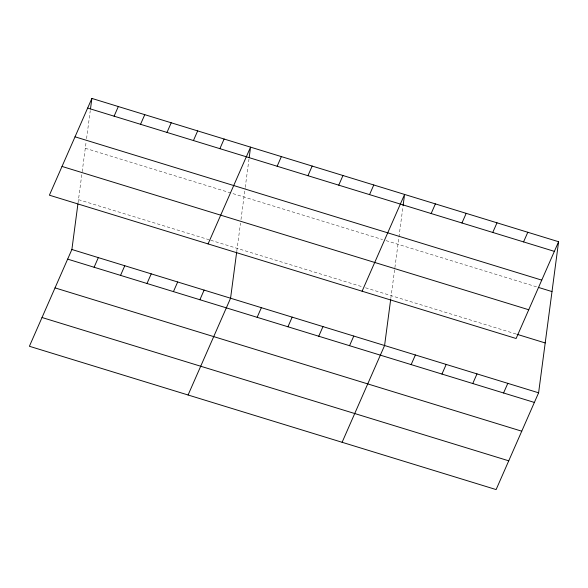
<?xml version="1.0" encoding="UTF-8"?>
<svg xmlns="http://www.w3.org/2000/svg" width="588" height="588" viewBox="0 0 588 588"><rect width="100%" height="100%" fill="white"/><g stroke="black" fill="none" stroke-linecap="round" stroke-linejoin="round"><path stroke-width="0.44" stroke-dasharray="2.94 2.21" d="M78.02 203.139L82.063 172.607M82.18 171.703L86.091 142.149M86.554 138.65L90.258 110.662M236.817 250.988L240.507 223.131M240.984 219.53L245.123 188.256M245.24 187.381L249.062 158.517M390.836 298.278L402.964 206.682M85.282 148.272L382.582 239.566M386.007 240.61L537.454 287.12M78.483 199.641L209.012 239.72M210.717 240.242L362.09 286.724M365.515 287.775L516.11 334.013"/><path stroke-width="0.88" d="M558.6 241.727L516.117 338.504L49.399 195.194L91.882 98.424L558.6 241.727L538.601 392.806L496.118 489.576L29.4 346.273L71.883 249.496L77.903 204.014M90.486 108.912L91.882 98.424M236.707 251.862L230.569 298.219L188.087 394.996M249.172 157.643L250.561 147.147L208.079 243.924M390.719 299.152L384.589 345.509L342.106 442.286M403.074 205.807L404.581 194.437L362.098 291.214M114.094 116.181L118.328 106.538M140.547 124.296L144.773 114.66M94.102 267.253L98.328 257.618M166.992 132.418L171.218 122.782M120.547 275.375L124.774 265.739M193.437 140.539L197.671 130.903M146.993 283.497L151.226 273.854M219.883 148.661L224.116 139.025M173.445 291.611L177.672 281.975M199.891 299.733L204.117 290.097M277.139 166.242L281.365 156.606M307.943 175.702L312.169 166.059M257.14 317.314L261.373 307.678M338.747 185.154L342.973 175.518M287.944 326.774L292.177 317.138M369.551 194.613L373.777 184.977M318.747 336.233L322.981 326.597M349.551 345.693L353.785 336.049M431.158 213.532L435.385 203.896M461.962 222.992L466.188 213.356M411.159 364.604L415.385 354.968M492.766 232.451L496.992 222.815M441.963 374.064L446.189 364.428M523.563 241.911L527.796 232.267M472.767 383.523L476.993 373.887M503.571 392.982L507.797 383.347M87.649 108.06L554.366 251.363M75.029 136.813L541.746 280.123M538.314 287.378L552 291.582M62.019 166.441L528.744 309.751M516.962 334.278L545.201 342.951M71.883 249.496L538.601 392.806M67.649 259.132L534.374 402.442M55.029 287.885L521.747 431.195M42.02 317.513L508.745 460.823"/></g></svg>
